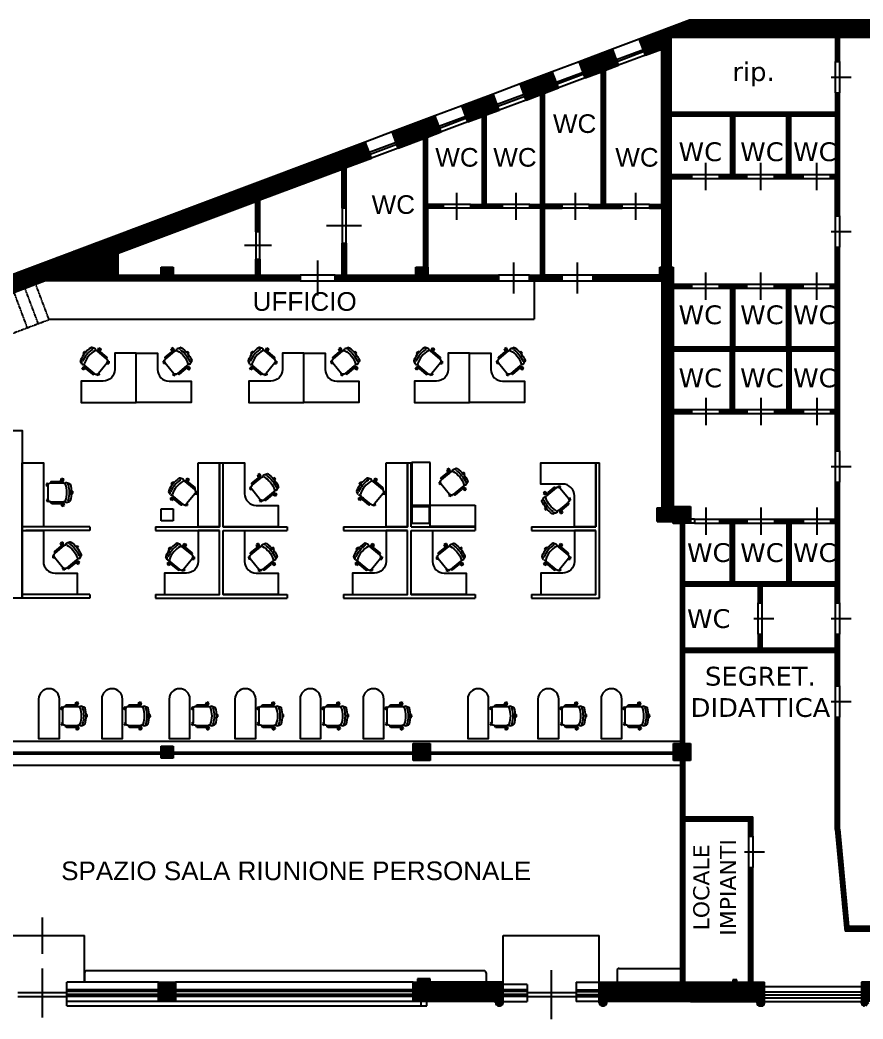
# Model space of a CAD drawing. Header units: millimetres. Extents: x 1621 to 139228, y 1388 to 30436.
# Drawn here: x 19650 to 43327, y 2372 to 30436 of the extents above; entities that cross this region are included whole.
import ezdxf

# ---------------------------------------------------------------- set-up
doc = ezdxf.new("R2010")
doc.units = ezdxf.units.MM
doc.linetypes.add('TRATTEGGIATA', pattern=[19.05, 12.7, -6.35])
for name, color, linetype in [('arredi', 8, 'Continuous'), ('INFISSI', 4, 'Continuous'), ('retini', 8, 'Continuous'), ('SCALE', 2, 'Continuous'), ('TESTO', 7, 'Continuous')]:
    doc.layers.add(name, color=color, linetype=linetype)
doc.styles.get("Standard").update_dxf_attribs({"font": 'Arial.ttf'})
doc.styles.add('STYLE1', font='Verdana.ttf', dxfattribs={"height": 200})

# ---------------------------------------------------------------- blocks, each defined once
blk = doc.blocks.new('POLTRONCINA')
at = {"layer": 'arredi'}
for p, q in [((-40.9, 34), (-35.2, 35.8)), ((-38.9, 27.8), (-40.9, 34)), ((-38, 28.1), (-38.9, 27.8)), ((-36.9, 24.5), (-38.4, 29.5)), ((-33.2, 29.5), (-35.2, 35.8)), ((-32.7, 24.5), (-34.6, 30.7)), ((-34.2, 29.2), (-33.2, 29.5)), ((-10, 28.5), (-31.6, 28.5)), ((-63.7, -2.6), (-63.6, 3.4)), ((-59.9, 3.4), (-63.6, 3.4)), ((-47.6, 25.7), (-55.5, 22.9)), ((-55.5, 22.9), (-55.1, 23)), ((-7, 24.5), (-39.6, 24.5)), ((-1.5, 21.8), (0.9, 23.6)), ((0, 15.6), (4.4, 18.7)), ((0, 17.5), (0, -17.5)), ((0.9, 23.6), (4.4, 18.7)), ((-60, -2.6), (-63.7, -2.6)), ((-55.5, -22.9), (-55.1, -23)), ((-47.6, -25.7), (-55.1, -23)), ((-7, -24.5), (-39.6, -24.5)), ((-37.6, -24.5), (-39.1, -29.2)), ((-33.3, -24.5), (-35.4, -30.5)), ((-2, -22.4), (0.3, -24.2)), ((0, -16.5), (3.9, -19.4)), ((3.9, -19.4), (0.3, -24.2)), ((-39.6, -27.5), (-41.7, -33.6)), ((-36, -35.5), (-41.7, -33.6)), ((-38.7, -27.8), (-39.6, -27.5)), ((-33.9, -29.4), (-36, -35.5)), ((-34.9, -29.1), (-33.9, -29.4)), ((-10, -28.5), (-31.6, -28.5))]:
    blk.add_line(p, q, dxfattribs=at)
for centre, radius, start, end in [((-46.8, 22.7), 3, 338.7605, 104.5142), ((-36.5, 30.1), 2, 17.3065, 197.3065), ((-31.6, 26.5), 2, 90, 270), ((-10, 26.5), 2, 270, 90), ((-58.7, 0.4), 2, 130.9802, 228.4627), ((19.8, 0), 79.8, 164.8312, 195.1688), ((-54.3, 20.1), 3, 104.5142, 164.8312), ((-54.7, 20), 3, 344.4937, 104.5142), ((17.4, 0), 71.8, 164.4937, 195.5063), ((11.7, 0), 59.8, 158.7605, 201.2395), ((-39.6, 17.5), 7, 90, 127.6345), ((-7, 17.5), 7, 0, 90), ((-1.4, 18.2), 2, 315.9366, 60.1638), ((-54.3, -20.1), 3, 195.1688, 255.4858), ((-54.7, -20), 3, 255.4858, 15.5063), ((-46.8, -22.7), 3, 255.4858, 21.2395), ((-39.6, -17.5), 7, 232.3655, 270), ((-31.6, -26.5), 2, 90, 270), ((-10, -26.5), 2, 270, 90), ((-7, -17.5), 7, 270, 0), ((-1.9, -18.8), 2, 309.2817, 21.554), ((-37.3, -29.9), 2, 161.3065, 341.3065)]:
    blk.add_arc(centre, radius, start, end, dxfattribs=at)

msp = doc.modelspace()

# ---------------------------------------------------------------- hatches: boundary and pattern name
at = {"layer": 'retini'}
h = msp.add_hatch(dxfattribs=at)
h.set_pattern_fill('ANSI31', color=256, scale=11, style=0)
h.set_pattern_definition([(45, (45467.506, 26737.864), (-24.695704, 24.695704), [])])
h.paths.add_polyline_path([(45635, 26861), (46396, 26861), (46396, 26993), (45635, 26993), (45635, 27511), (45294, 27511), (45294, 23650), (45635, 23650)], flags=17)
h.paths.add_polyline_path([(45635, 28792), (45294, 28792), (45294, 28660), (45635, 28660)], flags=17)
h.paths.add_polyline_path([(45635, 23650), (45261, 23650), (45261, 23298), (45415, 23298), (45635, 23298)])
h.paths.add_polyline_path([(45635, 16825), (45547, 16825), (45261, 16825), (45261, 16473), (45415, 16473), (45635, 16473)])
h.paths.add_polyline_path([(45547, 23298), (45415, 23298), (45415, 16825), (45547, 16825)])
h.paths.add_polyline_path([(45547, 16473), (45415, 16473), (45415, 10104), (45547, 10104)])
h.paths.add_polyline_path([(40068, 16411), (39294, 16411), (39294, 16301), (39606, 16301), (39606, 14651), (38308, 14651), (38308, 14541), (40379, 14541), (40379, 14061), (40487, 14061), (40487, 14541), (42555, 14541), (42555, 14061), (42665, 14061), (42665, 17456), (42555, 17456), (42555, 16411), (42417, 16411), (42417, 16301), (42555, 16301), (42555, 14651), (41301, 14651), (41301, 16301), (41647, 16301), (41647, 16411), (40838, 16411), (40838, 16301), (41191, 16301), (41191, 14651), (39716, 14651), (39716, 16301), (40068, 16301)])
h.paths.add_polyline_path([(42665, 13181), (42555, 13181), (42555, 12791), (40487, 12791), (40487, 13181), (40379, 13181), (40379, 12791), (38308, 12791), (38308, 12681), (42555, 12681), (42555, 11736), (42665, 11736)])
h.paths.add_polyline_path([(42665, 10856), (42555, 10856), (42555, 7699), (42822, 4836), (45415, 4836), (45415, 3410), (45547, 3410), (45547, 5068), (45415, 5068), (45415, 4968), (42920, 4968), (42665, 7705)])
h.paths.add_polyline_path([(50518, 7556), (50518, 7677), (50387, 7677), (50387, 6268), (50518, 6268), (50518, 6268)])
h.paths.add_polyline_path([(57509, 26993), (47596, 26993), (47596, 26861), (57509, 26861)], flags=17)
h.paths.add_polyline_path([(88689, 16902), (88117, 16902), (88117, 16396), (88689, 16396)])
h.paths.add_polyline_path([(88469, 23221), (88337, 23221), (88337, 16902), (88469, 16902)])
h.paths.add_polyline_path([(88469, 16396), (88337, 16396), (88337, 10181), (88469, 10181)])
h.paths.add_polyline_path([(89473, 26993), (88469, 26993), (87417, 26993), (87417, 26861), (88337, 26861), (88337, 23727), (88469, 23727), (88469, 26861), (89473, 26861)], flags=17)
h.paths.add_polyline_path([(88689, 23727), (88117, 23727), (88117, 23221), (88689, 23221)])
h.paths.add_polyline_path([(96908, 26993), (90673, 26993), (90673, 26861), (96908, 26861)], flags=17)
h.paths.add_polyline_path([(102934, 30408), (102872, 30436), (102418, 30436), (38457, 30436), (37928, 30238), (37928, 29941), (45635, 29941), (59693, 29941), (74169, 29941), (88469, 29941), (102681, 29941), (102681, 23645), (102934, 23645), (102934, 24969), (103286, 24969), (103286, 25079), (102934, 25079), (102934, 29864)])
h.paths.add_polyline_path([(74389, 10181), (74169, 10181), (73817, 10181), (73817, 9675), (74037, 9675), (74389, 9675)])
h.paths.add_polyline_path([(74169, 9675), (74037, 9675), (74037, 7809), (73976, 7809), (73976, 7677), (74037, 7677), (74037, 6687), (74169, 6687), (74169, 7677), (74196, 7677), (74196, 7809), (74169, 7809)])
h.paths.add_polyline_path([(74389, 16902), (74169, 16902), (74169, 23221), (74389, 23221), (74389, 23727), (74169, 23727), (74169, 26861), (75104, 26861), (75104, 26993), (73006, 26993), (73006, 26861), (74037, 26861), (74037, 23727), (73817, 23727), (73817, 23221), (74037, 23221), (74037, 16902), (73817, 16902), (73817, 16396), (74037, 16396), (74037, 10181), (74169, 10181), (74169, 16396), (74389, 16396)])
h.paths.add_polyline_path([(86217, 26993), (76304, 26993), (76304, 26861), (86217, 26861)], flags=17)
h.paths.add_polyline_path([(51993, 7809), (45547, 7809), (45547, 9752), (45415, 9752), (45415, 6687), (45547, 6687), (45547, 7677), (51993, 7677)])
h.paths.add_polyline_path([(45635, 10104), (45547, 10104), (45261, 10104), (45261, 9752), (45415, 9752), (45635, 9752)])
h.paths.add_polyline_path([(55493, 7809), (53793, 7809), (53793, 7677), (55493, 7677)])
h.paths.add_polyline_path([(59863, 7809), (59825, 7809), (59825, 9675), (59693, 9675), (59693, 7809), (57293, 7809), (57293, 7677), (59693, 7677), (59693, 6687), (59825, 6687), (59825, 7677), (59863, 7677)])
h.paths.add_polyline_path([(72176, 7809), (61663, 7809), (61663, 7677), (72176, 7677)])
h.paths.add_polyline_path([(86531, 7809), (75996, 7809), (75996, 7677), (86531, 7677)])
h.paths.add_polyline_path([(47659, 3410), (43286, 3410), (43286, 2822), (43310, 2764), (43354, 2745), (43427, 2745), (43471, 2764), (43495, 2822), (43495, 2860), (47450, 2860), (47450, 2822), (47474, 2764), (47518, 2745), (47590, 2745), (47634, 2764), (47659, 2822), (47659, 2862)])
h.paths.add_polyline_path([(61937, 3410), (59825, 3410), (59825, 4597), (59693, 4597), (59693, 3410), (57526, 3410), (57526, 2822), (57550, 2764), (57594, 2745), (57666, 2745), (57710, 2764), (57735, 2822), (57735, 2860), (61728, 2860), (61728, 2822), (61752, 2764), (61796, 2745), (61868, 2745), (61912, 2764), (61937, 2822), (61937, 2862)])
h.paths.add_polyline_path([(54798, 3410), (50387, 3410), (50387, 2860), (50387, 2822), (50411, 2764), (50455, 2745), (50527, 2745), (50571, 2764), (50596, 2822), (50596, 2860), (54589, 2860), (54589, 2822), (54613, 2764), (54657, 2745), (54729, 2745), (54773, 2764), (54798, 2822), (54798, 2862)])
h.paths.add_polyline_path([(50518, 5068), (50387, 5068), (50387, 3410), (50518, 3410)])
h.paths.add_polyline_path([(97742, 3531), (95344, 3531), (95344, 3410), (93452, 3410), (93452, 2862), (93452, 2862), (93452, 2860), (97533, 2860), (97533, 2822), (97557, 2764), (97601, 2745), (97674, 2745), (97718, 2764), (97742, 2822), (97742, 2860)])
h.paths.add_polyline_path([(97742, 5189), (97611, 5189), (97611, 3531), (97742, 3531)])
h.paths.add_polyline_path([(97742, 7677), (97611, 7677), (97611, 6389), (97742, 6389)])
h.paths.add_polyline_path([(94549, 7809), (92649, 7809), (92649, 7677), (94549, 7677)])
h.paths.add_polyline_path([(90849, 7809), (88469, 7809), (88469, 9675), (88337, 9675), (88337, 6687), (88469, 6687), (88469, 7677), (90849, 7677)])
h.paths.add_polyline_path([(88689, 10181), (88117, 10181), (88117, 9675), (88337, 9675), (88689, 9675)])
h.paths.add_polyline_path([(90515, 3410), (88469, 3410), (88469, 4597), (88337, 4597), (88337, 3410), (86104, 3410), (86104, 2822), (86128, 2764), (86172, 2745), (86245, 2745), (86289, 2764), (86313, 2822), (86313, 2860), (90306, 2860), (90306, 2822), (90330, 2764), (90374, 2745), (90447, 2745), (90491, 2764), (90515, 2821)])
edge = h.paths.add_edge_path()
edge.add_line((83376, 3410), (78943, 3410))
edge.add_line((78943, 3410), (78943, 2860))
edge.add_line((78943, 2860), (78943, 2822))
edge.add_arc((79026, 2822), 82.5, 180, 248.277)
edge.add_line((78995, 2745), (79100, 2745))
edge.add_arc((79070, 2822), 82.5, 291.723, 360)
edge.add_line((79152, 2822), (79152, 2860))
edge.add_line((79152, 2860), (83376, 2860))
edge.add_line((83376, 2860), (83376, 2862))
edge.add_line((83376, 2862), (83376, 3410))
h.paths.add_polyline_path([(76215, 3410), (74169, 3410), (74169, 4597), (74037, 4597), (74037, 3410), (71815, 3410), (71815, 2822), (71839, 2764), (71883, 2745), (71956, 2745), (72000, 2764), (72024, 2822), (72024, 2860), (76006, 2860), (76006, 2822), (76030, 2764), (76074, 2745), (76147, 2745), (76191, 2764), (76215, 2821)])
h.paths.add_polyline_path([(69087, 3410), (64665, 3410), (64665, 2860), (64665, 2822), (64689, 2764), (64733, 2745), (64805, 2745), (64849, 2764), (64874, 2822), (64874, 2860), (68878, 2860), (68878, 2822), (68902, 2764), (68946, 2745), (69019, 2745), (69063, 2764), (69087, 2822), (69087, 2862)])
h.paths.add_polyline_path([(138651, 3471), (138211, 3471), (138211, 2921), (138651, 2921)])
h.paths.add_polyline_path([(124384, 3471), (124043, 3471), (124043, 2921), (124384, 2921)])
h.paths.add_polyline_path([(119500, 3141), (119412, 3141), (119412, 2965), (119500, 2965)])
h.paths.add_polyline_path([(114704, 3141), (114616, 3141), (114616, 2965), (114704, 2965)])
h.paths.add_polyline_path([(109908, 3471), (109567, 3471), (109567, 2921), (109908, 2921)])
h.paths.add_polyline_path([(110271, 3471), (109930, 3471), (109930, 2921), (110271, 2921)])
h.paths.add_polyline_path([(102934, 3471), (102593, 3471), (102593, 2921), (102593, 2745), (102763, 2745), (102763, 2921), (102934, 2921)])
edge = h.paths.add_edge_path()
edge.add_line((102593, 3471), (100470, 3471))
edge.add_line((100470, 3471), (100470, 2860))
edge.add_line((100470, 2860), (100470, 2822))
edge.add_arc((100553, 2822), 82.5, 180, 248.277)
edge.add_line((100522, 2745), (100627, 2745))
edge.add_arc((100597, 2822), 82.5, 291.723, 360)
edge.add_line((100679, 2822), (100679, 2860))
edge.add_line((100679, 2860), (102593, 2860))
edge.add_line((102593, 2860), (102593, 2921))
edge.add_line((102593, 2921), (102593, 3471))
h.paths.add_polyline_path([(102681, 3531), (100470, 3531), (100470, 3471), (102681, 3471)])
h.paths.add_polyline_path([(131479, 3471), (131138, 3471), (131138, 2921), (131479, 2921)])
h.paths.add_polyline_path([(127948, 8490), (127838, 8490), (127838, 3410), (127948, 3410)])
h.paths.add_polyline_path([(131479, 10098), (131138, 10098), (131138, 9757), (131479, 9757)])
h.paths.add_polyline_path([(131138, 10008), (131025, 10008), (131025, 9898), (131138, 9898)])
h.paths.add_polyline_path([(130145, 10008), (127838, 10008), (127838, 9898), (130145, 9898)])
h.paths.add_polyline_path([(127948, 9898), (127838, 9898), (127838, 9370), (127948, 9370)])
h.paths.add_polyline_path([(135219, 10008), (131776, 10008), (131479, 10008), (131479, 9898), (131776, 9898), (134856, 9898), (134856, 8490), (134966, 8490), (134966, 9898), (135219, 9898)])
h.paths.add_polyline_path([(138706, 10723), (138211, 10723), (138211, 10008), (136099, 10008), (136099, 9898), (138211, 9898), (138211, 9700), (138706, 9700), (138772, 9700), (138772, 9865), (138706, 9865)])
h.paths.add_polyline_path([(131215, 3471), (131325, 3471), (131325, 9757), (131215, 9757)])
h.paths.add_polyline_path([(134856, 3086), (134966, 3086), (134966, 7610), (134856, 7610)])
h.paths.add_polyline_path([(127838, 3086), (127948, 3086), (127948, 3410), (127838, 3410)])
h.paths.add_polyline_path([(99216, 7677), (96349, 7677), (96349, 7809), (99106, 7809), (99106, 26861), (98108, 26861), (98108, 26993), (99216, 26993)])
h.paths.add_polyline_path([(41227, 15064), (42726, 15064), (42726, 15885), (41227, 15885)], flags=9)
h = msp.add_hatch(dxfattribs=at)
h.set_pattern_fill('ANSI31', color=256, scale=10.904, style=0)
h.set_pattern_definition([(45, (37551.695, 3160.667), (-24.480178, 24.480178), [])])
h.paths.add_polyline_path([(38004, 3410), (35921, 3410), (35921, 2865), (35921, 2827, 0.414214), (36003, 2745), (36047, 2745, 0.414214), (36128, 2827), (36128, 2865), (38004, 2865)])
h.paths.add_polyline_path([(38484, 3410), (38004, 3410), (38004, 2865), (38484, 2865)])
h.paths.add_polyline_path([(40560, 3410), (39784, 3410), (39784, 3476), (39674, 3476), (39674, 3410), (38485, 3410), (38485, 2865), (38953, 2865), (40351, 2860), (40351, 2822, 0.414214), (40433, 2739), (40477, 2739, 0.414214), (40560, 2822), (40560, 2860)])
h.paths.add_polyline_path([(40237, 6631), (40121, 6631), (40121, 3410), (40237, 3410)])
h.paths.add_polyline_path([(40237, 8051), (38309, 8051), (38309, 7941), (40237, 7941)])
h.paths.add_polyline_path([(37928, 30238), (37045, 29906), (37217, 29447), (37677, 29619), (37677, 25257), (37328, 25257), (37328, 25147), (37677, 25147), (37677, 23490), (37928, 23490)])
h.paths.add_polyline_path([(37997, 23490), (37928, 23490), (37622, 23490), (37622, 23108), (37677, 23108), (37997, 23108)])
h.paths.add_polyline_path([(37622, 23272), (35747, 23272), (35747, 23108), (37622, 23108)])
h.paths.add_polyline_path([(34874, 23272), (34384, 23272), (34384, 25147), (34874, 25147), (34874, 25257), (34384, 25257), (34384, 28383), (34772, 28528), (34599, 28988), (33694, 28648), (33866, 28188), (34275, 28342), (34275, 25257), (33969, 25257), (33969, 25147), (34275, 25147), (34275, 23272), (33959, 23272), (33959, 23108), (34874, 23108)])
h.paths.add_polyline_path([(33086, 23272), (31102, 23272), (31102, 23108), (33086, 23108)])
h.paths.add_polyline_path([(31102, 23490), (30764, 23490), (30764, 23108), (31102, 23108)])
h.paths.add_polyline_path([(31102, 25147), (31538, 25147), (31538, 25257), (31098, 25257), (31098, 27149), (31475, 27290), (31303, 27750), (30102, 27299), (30275, 26839), (30989, 27108), (30989, 23490), (31102, 23490)])
h.paths.add_polyline_path([(33206, 25257), (32748, 25257), (32748, 27768), (33111, 27905), (32939, 28364), (32058, 28033), (32231, 27574), (32639, 27727), (32639, 25257), (32301, 25257), (32301, 25147), (33206, 25147)])
h.paths.add_polyline_path([(36565, 25257), (36096, 25257), (36096, 29025), (36462, 29163), (36290, 29622), (35355, 29271), (35527, 28812), (35987, 28984), (35987, 25257), (35638, 25257), (35638, 25147), (36565, 25147)])
h.paths.add_polyline_path([(29519, 26556), (29347, 27015), (2730, 17019), (2730, 16495), (20340, 23108), (23611, 23108), (23611, 23272), (22408, 23272), (22408, 23885), (26279, 25339), (26279, 24482), (26388, 24482), (26388, 25380), (28700, 26248), (28700, 25147), (28809, 25147), (28809, 26289)])
h.paths.add_polyline_path([(23949, 23490), (23611, 23490), (23611, 23108), (23949, 23108)], flags=17)
h.paths.add_polyline_path([(27522, 23272), (26388, 23272), (26388, 23719), (26279, 23719), (26279, 23272), (23949, 23272), (23949, 23108), (27522, 23108)], flags=17)
h.paths.add_polyline_path([(30764, 23272), (28809, 23272), (28809, 24166), (28700, 24166), (28700, 23272), (28503, 23272), (28503, 23108), (30764, 23108)])
h.paths.add_polyline_path([(38484, 16773), (37997, 16773), (37997, 16293), (38200, 16293), (38200, 10111), (38308, 10111), (38308, 16301), (38484, 16301)])
h.paths.add_polyline_path([(37997, 16730), (37546, 16730), (37546, 16348), (37997, 16348)])
h.paths.add_polyline_path([(37997, 23108), (37677, 23108), (37677, 16730), (37997, 16730), (37997, 16773)])
h.paths.add_polyline_path([(40237, 7941), (40121, 7941), (40121, 7511), (40237, 7511)])
h.paths.add_polyline_path([(38484, 10111), (38004, 10111), (38004, 9631), (38484, 9631)])
h.paths.add_polyline_path([(38309, 9631), (38200, 9631), (38200, 3410), (38309, 3410)])
h.paths.add_polyline_path([(33217, 3344), (33217, 3409), (31173, 3409), (31173, 2865), (33010, 2865), (33010, 2827, 0.414214), (33092, 2745), (33135, 2745, 0.414214), (33217, 2827), (33217, 2865)])
h.paths.add_polyline_path([(31173, 3410), (31173, 3498), (30813, 3498), (30813, 3410), (30693, 3410), (30693, 2865), (31173, 2865)])
h.paths.add_polyline_path([(24020, 3410), (23540, 3410), (23540, 2865), (24020, 2865)])
h.paths.add_polyline_path([(38308, 16293), (38308, 10111), (38309, 10111), (38309, 16293)])
h = msp.add_hatch(dxfattribs=at)
h.set_pattern_fill('ANSI31', color=256, scale=11, angle=720, style=0)
h.set_pattern_definition([(45, (545038.53, 465689.96), (-24.6957043, 24.6957043), [])])
h.paths.add_polyline_path([(42555, 27851), (37923, 27851), (37923, 27741), (39606, 27741), (39606, 26091), (39294, 26091), (39294, 25981), (40068, 25981), (40068, 26091), (39716, 26091), (39716, 27741), (41191, 27741), (41191, 26091), (40838, 26091), (40838, 25981), (41647, 25981), (41647, 26091), (41301, 26091), (41301, 27741), (42555, 27741), (42555, 26091), (42417, 26091), (42417, 25981), (42555, 25981), (42555, 24936), (42665, 24936), (42665, 28390), (42555, 28390)])
h.paths.add_polyline_path([(42555, 29270), (42665, 29270), (42665, 29941), (42555, 29941)])
h.paths.add_polyline_path([(38524, 25981), (38524, 26091), (37923, 26091), (37923, 25981)])
h = msp.add_hatch(dxfattribs=at)
h.set_pattern_fill('ANSI31', color=256, scale=11, angle=360, style=0)
h.set_pattern_definition([(45, (-401753.47, -345016.4), (-24.6957043, 24.6957043), [])])
h.paths.add_polyline_path([(38524, 19491), (37992, 19491), (37992, 19381), (38524, 19381)], flags=16)
h.paths.add_polyline_path([(42665, 24056), (42555, 24056), (42555, 23011), (42417, 23011), (42417, 22901), (42555, 22901), (42555, 21251), (41301, 21251), (41301, 22901), (41647, 22901), (41647, 23011), (40838, 23011), (40838, 22901), (41191, 22901), (41191, 21251), (39716, 21251), (39716, 22901), (40068, 22901), (40068, 23011), (39294, 23011), (39294, 22901), (39606, 22901), (39606, 21251), (37992, 21251), (37992, 21141), (39606, 21141), (39606, 19491), (39294, 19491), (39294, 19381), (40068, 19381), (40068, 19491), (39716, 19491), (39716, 21141), (41191, 21141), (41191, 19491), (40838, 19491), (40838, 19381), (41647, 19381), (41647, 19491), (41301, 19491), (41301, 21141), (42555, 21141), (42555, 19491), (42417, 19491), (42417, 19381), (42555, 19381), (42555, 18336), (42665, 18336)])
h.paths.add_polyline_path([(37992, 23011), (37992, 22901), (38524, 22901), (38524, 23011)], flags=16)
h = msp.add_hatch(dxfattribs=at)
h.set_pattern_fill('ANSI31', color=256, scale=10.904, style=0)
h.set_pattern_definition([(45, (-179694.75, -482098.884), (-24.4801782, 24.4801782), [])])
h.paths.add_polyline_path([(31173, 9631), (31173, 10111), (30693, 10111), (30693, 9631)])
h = msp.add_hatch(dxfattribs=at)
h.set_pattern_fill('ANSI31', color=256, scale=10.903954, style=0)
h.set_pattern_definition([(45, (-20556.455, -213040.346), (-24.480074, 24.480074), [])])
h.paths.add_polyline_path([(23611, 9702), (23949, 9702), (23949, 10040), (23611, 10040)])

# ---------------------------------------------------------------- linework, layer by layer
for p, q in [((37045, 29906), (38457, 30436)), ((38457, 30436), (102872, 30436)), ((37217, 29447), (37045, 29906)), ((37928, 29941), (37928, 23490)), ((45635, 29941), (37928, 29941)), ((42555, 29941), (42555, 29270)), ((42665, 29270), (42665, 29941)), ((35355, 29271), (36290, 29622)), ((36462, 29163), (36290, 29622)), ((37217, 29447), (37677, 29619)), ((37677, 25257), (37677, 29619)), ((35527, 28812), (35355, 29271)), ((42555, 29270), (42665, 29270)), ((33694, 28648), (34599, 28988)), ((34772, 28528), (34599, 28988)), ((35527, 28812), (35987, 28984)), ((35987, 25257), (35987, 28984)), ((36096, 29025), (36462, 29163)), ((36096, 25257), (36096, 29025)), ((33866, 28188), (33694, 28648)), ((32058, 28033), (32939, 28364)), ((33111, 27905), (32939, 28364)), ((34384, 28383), (34772, 28528)), ((34384, 25257), (34384, 28383)), ((42555, 28390), (42555, 27851)), ((42555, 28390), (42665, 28390)), ((42665, 24936), (42665, 28390)), ((33866, 28188), (34275, 28342)), ((34275, 25257), (34275, 28342)), ((32231, 27574), (32058, 28033)), ((32748, 27768), (33111, 27905)), ((42665, 27741), (42665, 27851)), ((30102, 27299), (31303, 27750)), ((31475, 27290), (31303, 27750)), ((32231, 27574), (32639, 27727)), ((32639, 25257), (32639, 27727)), ((32748, 25257), (32748, 27768)), ((39606, 27741), (39606, 26091)), ((39716, 27741), (39716, 26091)), ((41191, 26091), (41191, 27741)), ((41301, 26091), (41301, 27741)), ((30275, 26839), (30102, 27299)), ((31098, 27149), (31475, 27290)), ((2730, 17019), (29347, 27015)), ((29519, 26556), (29347, 27015)), ((30275, 26839), (30989, 27108)), ((30989, 23490), (30989, 27108)), ((31098, 25257), (31098, 27149)), ((28809, 26289), (29519, 26556)), ((26388, 25380), (28700, 26248)), ((28700, 25147), (28700, 26248)), ((28809, 25147), (28809, 26289)), ((38524, 25981), (38524, 26091)), ((39294, 25981), (39294, 26091)), ((40068, 25981), (40068, 26091)), ((40838, 25981), (40838, 26091)), ((41647, 25981), (41647, 26091)), ((42417, 25981), (42417, 26091)), ((42555, 24936), (42555, 25981)), ((22408, 23885), (26279, 25339)), ((26279, 24482), (26279, 25339)), ((26388, 24482), (26388, 25380)), ((28809, 25147), (28700, 25147)), ((31535, 25257), (31098, 25257)), ((31102, 23272), (31102, 25147)), ((31538, 25147), (31102, 25147)), ((31538, 25257), (31535, 25257)), ((31538, 25257), (31538, 25147)), ((32301, 25257), (32301, 25147)), ((32301, 25257), (32639, 25257)), ((33206, 25147), (32301, 25147)), ((33206, 25257), (32748, 25257)), ((33206, 25147), (33206, 25257)), ((33969, 25147), (33969, 25257)), ((33969, 25257), (34275, 25257)), ((34275, 25147), (33969, 25147)), ((34275, 23272), (34275, 25147)), ((34874, 25257), (34384, 25257)), ((34384, 23272), (34384, 25147)), ((34384, 25147), (34874, 25147)), ((34874, 25147), (34874, 25257)), ((35638, 25257), (35638, 25147)), ((35638, 25257), (35987, 25257)), ((35638, 25147), (36565, 25147)), ((36565, 25257), (36096, 25257)), ((36565, 25147), (36565, 25257)), ((37328, 25257), (37328, 25147)), ((37328, 25257), (37677, 25257)), ((37328, 25147), (37677, 25147)), ((37677, 25147), (37677, 23490)), ((42555, 24936), (42665, 24936)), ((26388, 24482), (26279, 24482)), ((28700, 23272), (28700, 24166)), ((28700, 24166), (28809, 24166)), ((28809, 24166), (28809, 23272)), ((22408, 23272), (22408, 23885)), ((42555, 23011), (42555, 24056)), ((42555, 24056), (42665, 24056)), ((42665, 18336), (42665, 24056)), ((26279, 23272), (26279, 23719)), ((26279, 23719), (26388, 23719)), ((26388, 23719), (26388, 23272)), ((23611, 23108), (23611, 23490)), ((23611, 23490), (23949, 23490)), ((23949, 23490), (23949, 23108)), ((30764, 23490), (31102, 23490)), ((30764, 23108), (30764, 23490)), ((31102, 23490), (31102, 23108)), ((37622, 23108), (37622, 23490)), ((37622, 23490), (37997, 23490)), ((37997, 23490), (37997, 23108)), ((2730, 16495), (20340, 23108)), ((23611, 23108), (20340, 23108)), ((22408, 23272), (23611, 23272)), ((23949, 23108), (23611, 23108)), ((23949, 23272), (26279, 23272)), ((27522, 23108), (23949, 23108)), ((26388, 23272), (27522, 23272)), ((27522, 23272), (27522, 23108)), ((28503, 23272), (28700, 23272)), ((28503, 23108), (28503, 23272)), ((28503, 23108), (30764, 23108)), ((28809, 23272), (30764, 23272)), ((30764, 23108), (31102, 23108)), ((31102, 23272), (33086, 23272)), ((31102, 23108), (33127, 23108)), ((33086, 23272), (33086, 23108)), ((33959, 23272), (34275, 23272)), ((33959, 23108), (33959, 23272)), ((33959, 23108), (34874, 23108)), ((34874, 23272), (34384, 23272)), ((34874, 23108), (34874, 23272)), ((35747, 23108), (35747, 23272)), ((37622, 23272), (35747, 23272)), ((35747, 23108), (36601, 23108)), ((35747, 23108), (37677, 23108)), ((37997, 23108), (37622, 23108)), ((37677, 23108), (37677, 16730)), ((37997, 23108), (37997, 16773)), ((38524, 22901), (38524, 23011)), ((39294, 22901), (39294, 23011)), ((39606, 22901), (39606, 21251)), ((39716, 22901), (39716, 21251)), ((40068, 22901), (40068, 23011)), ((40838, 22901), (40838, 23011)), ((41191, 21251), (41191, 22901)), ((41301, 21251), (41301, 22901)), ((41647, 22901), (41647, 23011)), ((42417, 22901), (42417, 23011)), ((42555, 21251), (42555, 22901)), ((39606, 19491), (39606, 21141)), ((39716, 19491), (39716, 21141)), ((41191, 21141), (41191, 19491)), ((41301, 21141), (41301, 19491)), ((42555, 19491), (42555, 21141)), ((38524, 19381), (38524, 19491)), ((39294, 19491), (39294, 19381)), ((40068, 19491), (40068, 19381)), ((40838, 19491), (40838, 19381)), ((41647, 19491), (41647, 19381)), ((42417, 19491), (42417, 19381)), ((42555, 18336), (42555, 19381)), ((42555, 18336), (42665, 18336)), ((42555, 16411), (42555, 17456)), ((42555, 17456), (42665, 17456)), ((42665, 14061), (42665, 17456)), ((23611, 16702), (23949, 16702)), ((23611, 16364), (23611, 16702)), ((23949, 16702), (23949, 16364)), ((30662, 16773), (31142, 16773)), ((30662, 16293), (30662, 16773)), ((31142, 16773), (31142, 16293)), ((37546, 16730), (37997, 16730)), ((37546, 16348), (37546, 16730)), ((37997, 16773), (38484, 16773)), ((37997, 16293), (37997, 16773)), ((38484, 16773), (38484, 16301)), ((23949, 16364), (23611, 16364)), ((31142, 16293), (30662, 16293)), ((37546, 16348), (37997, 16348)), ((38200, 16293), (37997, 16293)), ((38200, 16293), (38200, 10111)), ((38308, 16301), (38308, 10111)), ((38308, 16301), (38308, 10111)), ((38593, 16301), (38308, 16301)), ((38593, 16411), (38484, 16411)), ((38593, 16411), (38593, 16301)), ((39294, 16411), (39294, 16301)), ((39606, 14651), (39606, 16301)), ((39716, 14651), (39716, 16301)), ((40068, 16411), (40068, 16301)), ((40838, 16411), (40838, 16301)), ((41191, 16301), (41191, 14651)), ((41301, 16301), (41301, 14651)), ((41647, 16411), (41647, 16301)), ((42417, 16411), (42417, 16301)), ((42555, 16301), (42555, 14651)), ((40379, 14541), (40379, 14061)), ((40487, 14541), (40487, 14061)), ((42555, 14061), (42555, 14541)), ((40379, 14061), (40489, 14061)), ((42555, 14061), (42665, 14061)), ((40379, 13181), (40379, 12791)), ((40379, 13181), (40489, 13181)), ((40487, 13181), (40487, 12791)), ((42555, 12791), (42555, 13181)), ((42555, 13181), (42665, 13181)), ((42665, 11736), (42665, 13181)), ((42555, 11736), (42555, 12681)), ((42555, 11736), (42665, 11736)), ((42555, 7699), (42555, 10856)), ((42555, 10856), (42665, 10856)), ((42665, 7705), (42665, 10856)), ((30693, 10111), (31173, 10111)), ((30693, 9631), (30693, 10111)), ((31173, 10111), (31173, 9631)), ((38004, 10111), (38484, 10111)), ((38004, 9631), (38004, 10111)), ((38484, 10111), (38484, 9631)), ((38484, 10111), (38484, 9686)), ((38484, 10111), (38484, 9686)), ((23611, 10040), (23949, 10040)), ((23611, 9702), (23611, 10040)), ((23949, 10040), (23949, 9702)), ((23949, 9702), (23611, 9702)), ((31173, 9631), (30693, 9631)), ((38484, 9631), (38004, 9631)), ((38200, 9631), (38200, 3410)), ((38309, 9631), (38309, 8051)), ((38309, 8051), (40237, 8051)), ((38309, 7941), (38309, 3410)), ((38309, 7941), (40121, 7941)), ((40121, 7511), (40121, 7941)), ((40237, 7511), (40237, 8051)), ((42555, 7699), (42822, 4836)), ((42664, 7710), (42920, 4968)), ((40121, 7511), (40237, 7511)), ((40121, 3410), (40121, 6631)), ((40121, 6631), (40237, 6631)), ((40237, 3410), (40237, 6631)), ((45415, 4836), (42822, 4836)), ((45415, 4968), (42920, 4968)), ((23540, 2865), (23540, 3410)), ((23540, 3410), (24020, 3410)), ((24020, 3410), (24020, 2865)), ((30693, 2865), (30693, 3410)), ((30693, 3410), (30813, 3410)), ((31173, 3498), (30813, 3498)), ((30813, 3498), (30813, 3410)), ((31173, 3410), (31173, 3498)), ((31173, 3410), (31173, 2865)), ((33217, 3409), (31173, 3409)), ((33217, 3344), (33217, 3409)), ((35921, 2865), (35921, 3410)), ((35921, 3410), (38004, 3410)), ((38004, 2865), (38004, 3410)), ((38004, 3410), (38955, 3410)), ((38484, 3410), (38484, 2865)), ((38485, 3410), (38485, 2860)), ((38485, 3410), (38485, 2860)), ((38485, 3410), (39674, 3410)), ((39674, 3476), (39674, 3410)), ((39784, 3476), (39674, 3476)), ((39784, 3410), (39784, 3476)), ((39784, 3410), (40560, 3410)), ((40560, 2860), (40560, 3410)), ((45415, 3410), (43286, 3410)), ((43286, 3410), (43286, 2860)), ((45415, 3410), (43286, 3410)), ((33217, 2865), (33217, 3344)), ((24020, 2865), (23540, 2865)), ((31173, 2865), (30693, 2865)), ((30916, 2745), (30916, 2865)), ((31080, 2745), (31080, 2865)), ((33010, 2865), (31173, 2865)), ((33010, 2827), (33010, 2865)), ((33217, 2827), (33217, 2865)), ((35921, 2827), (35921, 2865)), ((36128, 2827), (36128, 2865)), ((38004, 2865), (36128, 2865)), ((38953, 2865), (38004, 2865)), ((38485, 2860), (40351, 2860)), ((40351, 2822), (40351, 2860)), ((40560, 2822), (40560, 2860)), ((43286, 2822), (43286, 2860)), ((30916, 2745), (31080, 2745)), ((33092, 2745), (33135, 2745)), ((36003, 2745), (36047, 2745)), ((40433, 2739), (40477, 2739))]:
    msp.add_line(p, q)
for points in [[(37923, 27851), (42555, 27851)], [(37923, 27741), (39606, 27741)], [(39716, 27741), (41191, 27741)], [(41301, 27741), (42555, 27741)], [(42555, 27741), (42555, 26091)], [(37923, 26091), (38524, 26091)], [(37923, 25981), (38524, 25981)], [(39294, 26091), (39606, 26091)], [(39294, 25981), (40068, 25981)], [(39716, 26091), (40068, 26091)], [(40838, 26091), (41191, 26091)], [(40838, 25981), (41647, 25981)], [(41301, 26091), (41647, 26091)], [(42417, 26091), (42555, 26091)], [(42417, 25981), (42555, 25981)], [(37997, 23011), (38524, 23011)], [(37997, 22901), (38524, 22901)], [(39294, 23011), (40068, 23011)], [(39294, 22901), (39606, 22901)], [(39716, 22901), (40068, 22901)], [(40838, 23011), (41647, 23011)], [(40838, 22901), (41191, 22901)], [(41301, 22901), (41647, 22901)], [(42417, 23011), (42555, 23011)], [(42417, 22901), (42555, 22901)], [(37992, 21251), (39606, 21251)], [(37992, 21141), (39606, 21141)], [(39716, 21251), (41191, 21251)], [(39716, 21141), (41191, 21141)], [(41301, 21251), (42555, 21251)], [(41301, 21141), (42555, 21141)], [(37992, 19491), (38524, 19491)], [(37992, 19381), (38524, 19381)], [(39294, 19491), (39606, 19491)], [(39294, 19381), (40068, 19381)], [(39716, 19491), (40068, 19491)], [(40838, 19491), (41191, 19491)], [(40838, 19381), (41647, 19381)], [(41301, 19491), (41647, 19491)], [(42417, 19491), (42555, 19491)], [(42417, 19381), (42555, 19381)], [(39294, 16411), (40068, 16411)], [(39294, 16301), (39606, 16301)], [(39716, 16301), (40068, 16301)], [(40838, 16411), (41647, 16411)], [(40838, 16301), (41191, 16301)], [(41301, 16301), (41647, 16301)], [(42417, 16411), (42555, 16411)], [(42417, 16301), (42555, 16301)], [(38308, 14651), (39606, 14651)], [(39716, 14651), (41191, 14651)], [(41301, 14651), (42555, 14651)], [(38308, 14541), (40379, 14541)], [(40487, 14541), (42555, 14541)], [(38308, 12791), (40379, 12791)], [(38308, 12681), (42555, 12681)], [(40487, 12791), (42555, 12791)]]:
    msp.add_lwpolyline(points)
for centre, radius, start, end in [((33092, 2827), 81.8, 180, 270), ((33135, 2827), 81.8, 270, 0), ((36003, 2827), 81.8, 180, 270), ((36047, 2827), 81.8, 270, 0), ((40433, 2822), 82.5, 180, 270), ((40477, 2822), 82.5, 270, 0), ((43369, 2822), 82.5, 180, 270)]:
    msp.add_arc(centre, radius, start, end)
at = {"layer": 'arredi'}
for p, q in [((25254, 16202), (25254, 17999)), ((25254, 17999), (25359, 17999)), ((25359, 16202), (25359, 17999)), ((30532, 16202), (30532, 17999)), ((30532, 17999), (30637, 17999)), ((30637, 16202), (30637, 17999)), ((35819, 16202), (35819, 17999)), ((35819, 17999), (35924, 17999)), ((35924, 14192), (35924, 17999)), ((19708, 14192), (19708, 17584)), ((21611, 16202), (19813, 16202)), ((21611, 16096), (19813, 16096)), ((21611, 16202), (21611, 16096)), ((23456, 16202), (25254, 16202)), ((23456, 16202), (23456, 16096)), ((23456, 16096), (25254, 16096)), ((25254, 14298), (25254, 16096)), ((25359, 16202), (27157, 16202)), ((25359, 16096), (27157, 16096)), ((25359, 14298), (25359, 16096)), ((27157, 16202), (27157, 16096)), ((28734, 16202), (30532, 16202)), ((28734, 16202), (28734, 16096)), ((28734, 16096), (30532, 16096)), ((30532, 14298), (30532, 16096)), ((30637, 16202), (32435, 16202)), ((30637, 16096), (32435, 16096)), ((30637, 14298), (30637, 16096)), ((32435, 16202), (32435, 16096)), ((34021, 16202), (35819, 16202)), ((34021, 16202), (34021, 16096)), ((34021, 16096), (35819, 16096)), ((35819, 14298), (35819, 16096)), ((21611, 14192), (19708, 14192)), ((21611, 14298), (19813, 14298)), ((21611, 14298), (21611, 14192)), ((23456, 14298), (25254, 14298)), ((23456, 14298), (23456, 14192)), ((23456, 14192), (27157, 14192)), ((25359, 14298), (27157, 14298)), ((27157, 14298), (27157, 14192)), ((28734, 14298), (30532, 14298)), ((28734, 14298), (28734, 14192)), ((28734, 14192), (32435, 14192)), ((30637, 14298), (32435, 14298)), ((32435, 14298), (32435, 14192)), ((34021, 14298), (35819, 14298)), ((34021, 14298), (34021, 14192)), ((34021, 14192), (35924, 14192)), ((21466, 3672), (21466, 3410)), ((32685, 3727), (21521, 3727)), ((32739, 3672), (32739, 3410)), ((36421, 3738), (36421, 3410)), ((36476, 3792), (38200, 3792))]:
    msp.add_line(p, q, dxfattribs=at)
at = {"layer": 'arredi', "linetype": 'Continuous'}
for p, q in [((16850, 10182), (38200, 10182)), ((16828, 9506), (38200, 9506))]:
    msp.add_line(p, q, dxfattribs=at)
at = {"layer": 'arredi'}
for points in [[(22912, 21072), (22312, 21072), (22312, 20617, -0.414214), (21985, 20290), (21368, 20290), (21368, 19690), (22912, 19690)], [(22912, 21072), (23511, 21072), (23511, 20617, 0.414214), (23839, 20290), (24455, 20290), (24455, 19690), (22912, 19690)], [(27621, 21072), (27022, 21072), (27022, 20617, -0.414214), (26695, 20290), (26078, 20290), (26078, 19690), (27621, 19690)], [(27621, 21072), (28221, 21072), (28221, 20617, 0.414214), (28548, 20290), (29165, 20290), (29165, 19690), (27621, 19690)], [(32274, 21072), (31675, 21072), (31675, 20617, -0.414214), (31348, 20290), (30731, 20290), (30731, 19690), (32274, 19690)], [(32274, 21072), (32874, 21072), (32874, 20617, 0.414214), (33201, 20290), (33818, 20290), (33818, 19690), (32274, 19690)], [(25359, 17999), (25959, 17999), (25959, 17129, 0.414214), (26286, 16802), (26903, 16802), (26903, 16202), (25359, 16202)], [(35819, 16202), (35220, 16202), (35220, 17073, 0.414214), (34893, 17400), (34276, 17400), (34276, 17999), (35819, 17999)], [(19708, 16096), (20308, 16096), (20308, 15225, 0.414214), (20635, 14898), (21252, 14898), (21252, 14298), (19708, 14298)], [(25254, 16096), (24655, 16096), (24655, 15225, -0.414214), (24327, 14898), (23711, 14898), (23711, 14298), (25254, 14298)], [(25359, 16096), (25959, 16096), (25959, 15225, 0.414214), (26286, 14898), (26903, 14898), (26903, 14298), (25359, 14298)], [(30532, 16096), (29932, 16096), (29932, 15225, -0.414214), (29605, 14898), (28988, 14898), (28988, 14298), (30532, 14298)], [(30637, 16096), (31237, 16096), (31237, 15225, 0.414214), (31564, 14898), (32180, 14898), (32180, 14298), (30637, 14298)], [(35819, 16096), (35220, 16096), (35220, 15225, -0.414214), (34893, 14898), (34276, 14898), (34276, 14298), (35819, 14298)]]:
    msp.add_lwpolyline(points, format="xyb", close=True, dxfattribs=at)
for points in [[(19708, 17999), (20308, 17999), (20308, 16202), (19708, 16202)], [(24655, 17999), (25254, 17999), (25254, 16202), (24655, 16202)], [(29932, 17999), (30532, 17999), (30532, 16202), (29932, 16202)], [(31173, 18002), (30659, 18002), (30659, 16804), (31173, 16804)], [(32434, 16810), (32434, 16210), (31173, 16210), (31173, 16810)]]:
    msp.add_lwpolyline(points, close=True, dxfattribs=at)
for points in [[(20175, 11360), (20175, 10255), (20758, 10255), (20758, 11360)], [(21946, 11360), (21946, 10255), (22530, 10255), (22530, 11360)], [(23840, 11360), (23840, 10255), (24423, 10255), (24423, 11360)], [(25687, 11360), (25687, 10255), (26271, 10255), (26271, 11360)], [(27515, 11360), (27515, 10255), (28098, 10255), (28098, 11360)], [(29287, 11360), (29287, 10255), (29870, 10255), (29870, 11360)], [(32227, 11360), (32227, 10255), (32810, 10255), (32810, 11360)], [(34199, 11360), (34199, 10255), (34782, 10255), (34782, 11360)], [(35971, 11360), (35971, 10255), (36554, 10255), (36554, 11360)]]:
    msp.add_lwpolyline(points, dxfattribs=at)
for centre, radius, start, end in [((20467, 11360), 292, 0, 180), ((22238, 11360), 292, 0, 180), ((24132, 11360), 292, 0, 180), ((25979, 11360), 292, 0, 180), ((27807, 11360), 292, 0, 180), ((29578, 11360), 292, 0, 180), ((32519, 11360), 292, 0, 180), ((34491, 11360), 292, 0, 180), ((36262, 11360), 292, 0, 180), ((21521, 3672), 54.5, 90, 180), ((32685, 3672), 54.5, 0, 90), ((36476, 3738), 54.5, 90, 180)]:
    msp.add_arc(centre, radius, start, end, dxfattribs=at)
at = {"layer": 'INFISSI'}
for p, q in [((36290, 29622), (37045, 29906)), ((37160, 29600), (36405, 29316)), ((37179, 29549), (36424, 29265)), ((34599, 28988), (35355, 29271)), ((37217, 29447), (36462, 29163)), ((42555, 28390), (42555, 29270)), ((42665, 29270), (42665, 28390)), ((35470, 28965), (34714, 28681)), ((35489, 28914), (34734, 28630)), ((32939, 28364), (33694, 28648)), ((35527, 28812), (34772, 28528)), ((42434, 28830), (42995, 28830)), ((33809, 28341), (33054, 28058)), ((33828, 28290), (33073, 28007)), ((33866, 28188), (33111, 27905)), ((31303, 27750), (32058, 28033)), ((32173, 27727), (31418, 27443)), ((32193, 27676), (31437, 27392)), ((32231, 27574), (31475, 27290)), ((29347, 27015), (30102, 27299)), ((30217, 26993), (29462, 26709)), ((30237, 26942), (29481, 26658)), ((30275, 26839), (29519, 26556)), ((38909, 25651), (38909, 26421)), ((40453, 25651), (40453, 26421)), ((42032, 25651), (42032, 26421)), ((38524, 26091), (39294, 26091)), ((38524, 25981), (39294, 25981)), ((40068, 26091), (40838, 26091)), ((40068, 25981), (40838, 25981)), ((41647, 26091), (42417, 26091)), ((41647, 25981), (42417, 25981)), ((31920, 24820), (31920, 25584)), ((33588, 24820), (33588, 25584)), ((35256, 24820), (35256, 25584)), ((36946, 24820), (36946, 25584)), ((28700, 25147), (28700, 24166)), ((28809, 24166), (28809, 25147)), ((32301, 25257), (31538, 25257)), ((32301, 25147), (31538, 25147)), ((33969, 25257), (33206, 25257)), ((33969, 25147), (33206, 25147)), ((35638, 25257), (34874, 25257)), ((35638, 25147), (34874, 25147)), ((37328, 25257), (36565, 25257)), ((37328, 25147), (36565, 25147)), ((42555, 24056), (42555, 24936)), ((42665, 24936), (42665, 24056)), ((26279, 24482), (26279, 23719)), ((26388, 23719), (26388, 24482)), ((29245, 24657), (28263, 24657)), ((42434, 24496), (42995, 24496)), ((26715, 24101), (25952, 24101)), ((28013, 22700), (28013, 23681)), ((33522, 22754), (33522, 23626)), ((35311, 22754), (35311, 23626)), ((38909, 22571), (38909, 23341)), ((40453, 22571), (40453, 23341)), ((42032, 22571), (42032, 23341)), ((28503, 23272), (27522, 23272)), ((27522, 23108), (28503, 23108)), ((33959, 23272), (33086, 23272)), ((33086, 23108), (33959, 23108)), ((35747, 23272), (34874, 23272)), ((34874, 23108), (35747, 23108)), ((38524, 23011), (39294, 23011)), ((38524, 22901), (39294, 22901)), ((40068, 23011), (40838, 23011)), ((40068, 22901), (40838, 22901)), ((41647, 23011), (42417, 23011)), ((41647, 22901), (42417, 22901)), ((38909, 19821), (38909, 19051)), ((40453, 19821), (40453, 19051)), ((42032, 19821), (42032, 19051)), ((38524, 19491), (39294, 19491)), ((38524, 19381), (39294, 19381)), ((40068, 19491), (40838, 19491)), ((40068, 19381), (40838, 19381)), ((41647, 19491), (42417, 19491)), ((41647, 19381), (42417, 19381)), ((42555, 17456), (42555, 18336)), ((42665, 18336), (42665, 17456)), ((42434, 17896), (42995, 17896)), ((38909, 16741), (38909, 15971)), ((40453, 16741), (40453, 15971)), ((42032, 16741), (42032, 15971)), ((38593, 16411), (39294, 16411)), ((38593, 16301), (39294, 16301)), ((40068, 16411), (40838, 16411)), ((40068, 16301), (40838, 16301)), ((41647, 16411), (42417, 16411)), ((41647, 16301), (42417, 16301)), ((40379, 13181), (40379, 14061)), ((40489, 14061), (40489, 13181)), ((42555, 13181), (42555, 14061)), ((42665, 14061), (42665, 13181)), ((40258, 13621), (40819, 13621)), ((42434, 13621), (42995, 13621)), ((42555, 10856), (42555, 11736)), ((42665, 11736), (42665, 10856)), ((42434, 11296), (42995, 11296)), ((16850, 9871), (23611, 9871)), ((23949, 9871), (30693, 9871)), ((31173, 9871), (38004, 9871)), ((16850, 9817), (23611, 9817)), ((23949, 9817), (30693, 9817)), ((31173, 9817), (38004, 9817)), ((40121, 6631), (40121, 7511)), ((40237, 7511), (40237, 6631)), ((40002, 7071), (40563, 7071)), ((20280, 4204), (20280, 5224)), ((20280, 2417), (20280, 3791)), ((34580, 2372), (34580, 3746)), ((23540, 3410), (20966, 3410)), ((20966, 2745), (20966, 3410)), ((30693, 3410), (24020, 3410)), ((35267, 3410), (35921, 3410)), ((35267, 3410), (35267, 2865)), ((19593, 3114), (20966, 3114)), ((23540, 3195), (20966, 3195)), ((23540, 3141), (20966, 3141)), ((30693, 3195), (24020, 3195)), ((30693, 3141), (24020, 3141)), ((33893, 3344), (33217, 3344)), ((33893, 3195), (33217, 3195)), ((33893, 3141), (33217, 3141)), ((33893, 3344), (33893, 2865)), ((33893, 3114), (35267, 3114)), ((35267, 3195), (35921, 3195)), ((35267, 3141), (35921, 3141)), ((43286, 3280), (40558, 3280)), ((40558, 3135), (43286, 3135)), ((19593, 3005), (20966, 3005)), ((23540, 3059), (20966, 3059)), ((23540, 3005), (20966, 3005)), ((23540, 2865), (20966, 2865)), ((30693, 3059), (24020, 3059)), ((30693, 3005), (24020, 3005)), ((30693, 2865), (24020, 2865)), ((33893, 3059), (33217, 3059)), ((33893, 3005), (33217, 3005)), ((33217, 2865), (33893, 2865)), ((33893, 3005), (35267, 3005)), ((35267, 3059), (35921, 3059)), ((35267, 3005), (35921, 3005)), ((35921, 2865), (35267, 2865)), ((40558, 3053), (43286, 3053)), ((40558, 2970), (43286, 2970)), ((40558, 2860), (43286, 2860)), ((20966, 2745), (30916, 2745))]:
    msp.add_line(p, q, dxfattribs=at)
at = {"layer": 'retini'}
msp.add_lwpolyline([(19708, 14192), (18925, 14192), (18925, 18905), (19708, 18905)], close=True, dxfattribs=at)
at = {"layer": 'SCALE', "linetype": 'TRATTEGGIATA'}
for p, q in [((20085, 23013), (20459, 22018)), ((34087, 23108), (34087, 22018)), ((19477, 22784), (19851, 21787)), ((19783, 22899), (20156, 21905)), ((18992, 21467), (20459, 22018)), ((34087, 22018), (20459, 22018))]:
    msp.add_line(p, q, dxfattribs=at)
at = {"layer": 'SCALE'}
for p, q in [((19093, 4719), (21466, 4719)), ((21466, 3410), (21466, 4719)), ((33217, 3409), (33217, 4718)), ((33217, 4718), (35921, 4718)), ((35921, 3409), (35921, 4718))]:
    msp.add_line(p, q, dxfattribs=at)

# ---------------------------------------------------------------- block references
at = {"layer": 'arredi'}
for p, xscale, yscale, zscale, rotation in [((21977, 20657), 10.90395359626176, 10.90395359626176, 10.90395359626176, 320.4976480920931), ((23846, 20657), -10.90395359626176, 10.90395359622198, 10.90395359622066, 39.50235190790685), ((26687, 20657), 10.90395359626176, 10.90395359626176, 10.90395359626176, 320.4976480920931), ((28556, 20657), -10.90395359626176, 10.90395359622198, 10.90395359622066, 39.50235190790685), ((31340, 20657), 10.90395359626176, 10.90395359626176, 10.90395359626176, 320.4976480920931), ((33209, 20657), -10.90395359626176, 10.90395359622198, 10.90395359622066, 39.50235190790685), ((31596, 17265), -10.90395359619765, 10.90395359622198, 10.90395359622066, 39.50235190773859), ((24453, 16991), 10.90395359626176, 10.90395359626176, 10.90395359626176, 320.4976480920931), ((26279, 17114), -10.90395359626176, 10.90395359622198, 10.90395359622066, 39.50235190790685), ((29731, 16991), 10.90395359626176, 10.90395359626176, 10.90395359626176, 320.4976480920931), ((34937, 17139), -10.90395359622011, 10.90395359622198, 10.90395359622066, 219.5023519076414), ((20742, 15198), -10.90395359626176, 10.90395359622198, 10.90395359622066, 39.50235190790685), ((24372, 15159), 10.90395359626176, 10.90395359626176, 10.90395359626176, 320.4976480920931), ((26241, 15159), -10.90395359626176, 10.90395359622198, 10.90395359622066, 39.50235190790685), ((29650, 15159), 10.90395359626176, 10.90395359626176, 10.90395359626176, 320.4976480920931), ((31519, 15159), -10.90395359619765, 10.90395359622198, 10.90395359622066, 39.50235190773859), ((34937, 15159), 10.90395359626176, 10.90395359626176, 10.90395359626176, 320.4976480920931)]:
    msp.add_blockref('POLTRONCINA', p, dxfattribs=dict(at, xscale=xscale, yscale=yscale, zscale=zscale, rotation=rotation))
at = {"layer": 'arredi', "xscale": -10.90395359622198, "yscale": 10.90395359628747, "zscale": 10.90395359622066}
for p in [(20437, 17165), (20846, 10886), (22617, 10886), (24511, 10886), (26358, 10886), (28186, 10886), (29957, 10886), (32898, 10886), (34870, 10886), (36641, 10886)]:
    msp.add_blockref('POLTRONCINA', p, dxfattribs=at)

# ---------------------------------------------------------------- texts
at = {"layer": 'TESTO', "color": 0, "style": 'STYLE1'}
for s, p in [('rip.', (39658, 28722)), ('WC', (38148, 26471)), ('WC', (39878, 26471)), ('WC', (41364, 26471)), ('WC', (38148, 21891)), ('WC', (39878, 21891)), ('WC', (41364, 21891)), ('WC', (38148, 20118)), ('WC', (39878, 20118)), ('WC', (41364, 20118)), ('WC', (38385, 15211)), ('WC', (39878, 15211)), ('WC', (41364, 15211)), ('WC', (38385, 13357))]:
    msp.add_text(s, height=528, dxfattribs=at).set_placement(p)
at = {"layer": 'TESTO'}
for s, height, p in [('WC', 523.4, (34620, 27263)), ('WC', 523.4, (31314, 26316)), ('WC', 523.4, (32943, 26316)), ('WC', 523.4, (36370, 26316)), ('WC', 523.4, (29527, 24989)), ('UFFICIO', 523.4, (26184, 22267)), ('SPAZIO SALA RIUNIONE PERSONALE', 523.39, (20806, 6273))]:
    msp.add_text(s, height=height, dxfattribs=at).set_placement(p)
at = {"layer": 'TESTO', "color": 0, "insert": (38739, 12267), "char_height": 528, "attachment_point": 1, "style": 'STYLE1'}
msp.add_mtext_dynamic_manual_height_columns('\\pxqc;SEGRET. DIDATTICA', width=3415.4, gutter_width=1000, heights=[0], dxfattribs=at)
at = {"layer": 'TESTO', "color": 0, "insert": (38559, 4361), "char_height": 450, "attachment_point": 1, "rotation": 90, "style": 'STYLE1'}
msp.add_mtext_dynamic_manual_height_columns('\\pxqc;LOCALE IMPIANTI', width=3415.4, gutter_width=1000, heights=[0], dxfattribs=at)

doc.saveas('drawing.dxf')
